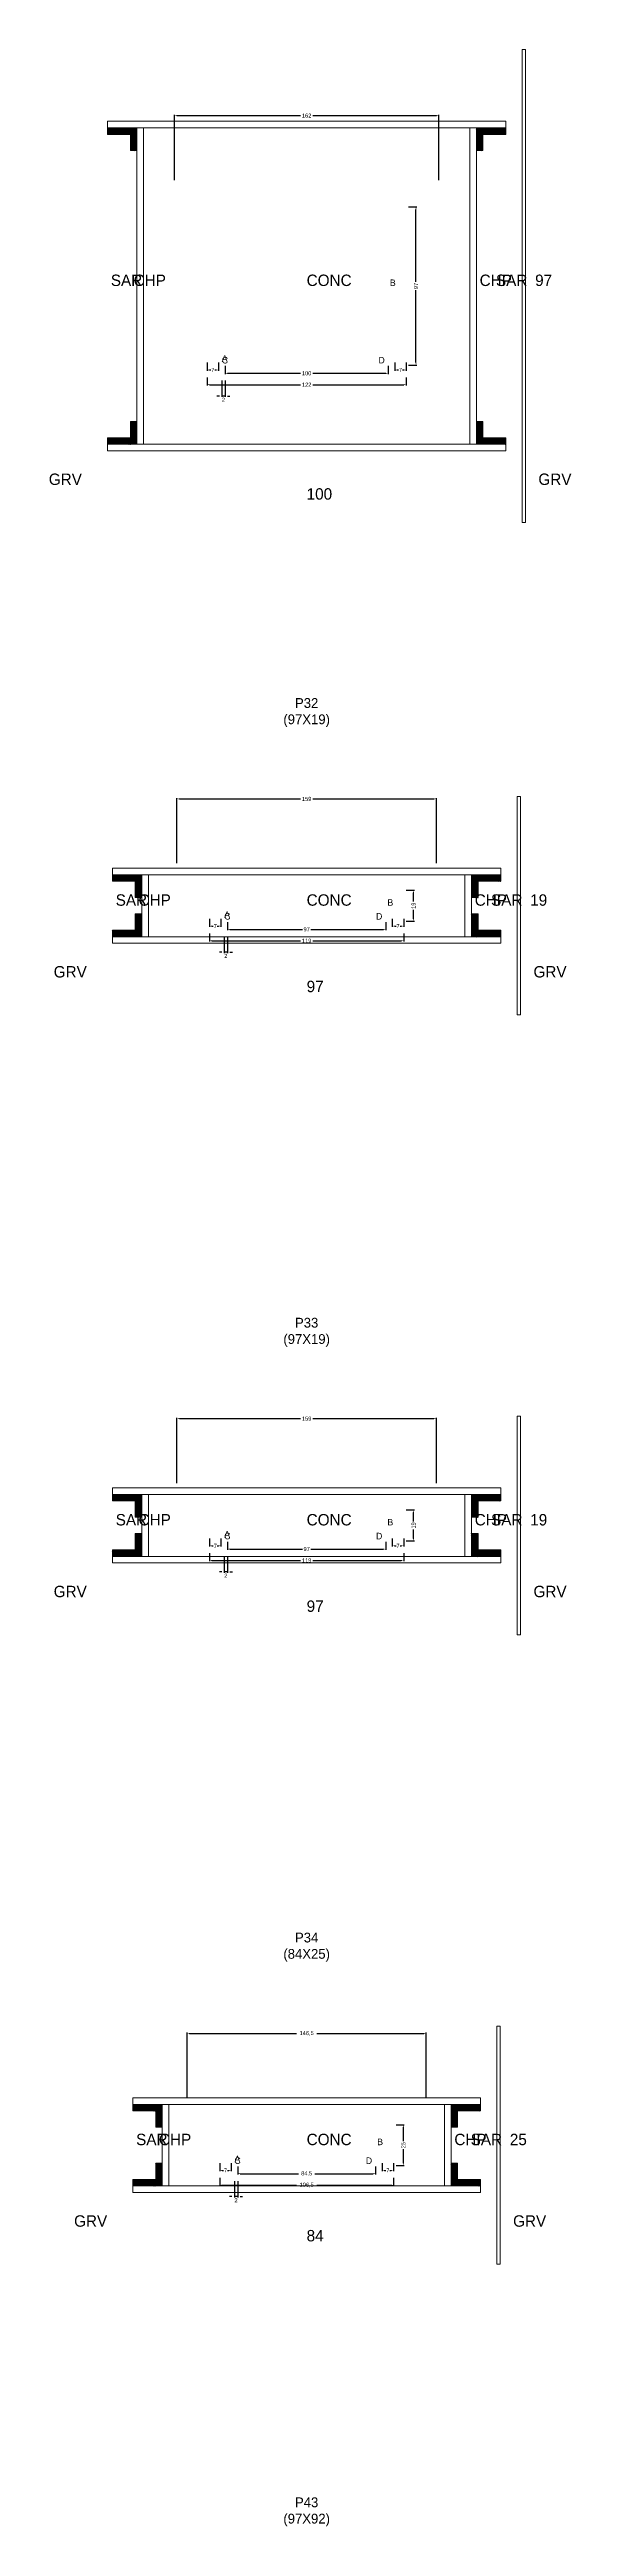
# Model space of a CAD drawing. Header units: centimetres. Extents: x -10500 to 4150, y -6466 to 304.
# Drawn here: x -158 to 162, y -4274 to -2755 of the extents above; entities that cross this region are included whole.
import ezdxf

# ---------------------------------------------------------------- set-up
doc = ezdxf.new("R2010")
doc.units = ezdxf.units.CM
for name, color, linetype in [('COTA', 241, 'Continuous'), ('Hachura', 251, 'Continuous'), ('NOMENCLATURA', 7, 'Continuous'), ('SARRAFO', 251, 'Continuous'), ('Texto Seção', 7, 'Continuous')]:
    doc.layers.add(name, color=color, linetype=linetype)
doc.dimstyles.new('cotax2', dxfattribs={"dimtxt": 2.5, "dimasz": 1.5, "dimexe": 0.5, "dimexo": 0.5, "dimgap": 0.5, "dimtad": 1, "dimcen": 2.5, "dimazin": 3, "dimtfac": 1, "dimtmove": 0, "dimatfit": 3})

# ---------------------------------------------------------------- blocks, each defined once
blk = doc.blocks.new('_CLOSEDFILLED')
at = {"color": 0, "linetype": 'BYBLOCK'}
blk.add_solid([(-1, 0.2), (0, 0), (-1, -0.2)], dxfattribs=at)
blk = doc.blocks.new('*D222')
for p, q in [((-61, -2956), (-61, -2961)), ((-59.5, -2960.5), (-3.75, -2960.5)), ((3.75, -2960.5), (59.5, -2960.5)), ((61, -2956), (61, -2961))]:
    blk.add_line(p, q)
at = {"layer": 'Defpoints'}
for p in [(-61, -2955.5), (-61, -2960.5), (61, -2955.5)]:
    blk.add_point(p, dxfattribs=at)
at = {"layer": 'COTA', "xscale": 1.5, "yscale": 1.5, "rotation": 180}
blk.add_blockref('_CLOSEDFILLED', (-61, -2960.5), dxfattribs=at)
at = {"layer": 'COTA', "xscale": 1.5, "yscale": 1.5}
blk.add_blockref('_CLOSEDFILLED', (61, -2960.5), dxfattribs=at)
at = {"layer": 'COTA', "insert": (0, -2960.5), "char_height": 2.5, "attachment_point": 5}
blk.add_mtext('122', dxfattribs=at)
blk = doc.blocks.new('*D223')
for p, q in [((-50, -2949), (-50, -2954)), ((-48.5, -2953.5), (-3.75, -2953.5)), ((3.75, -2953.5), (48.5, -2953.5)), ((50, -2949), (50, -2954))]:
    blk.add_line(p, q)
at = {"layer": 'Defpoints'}
for p in [(-50, -2948.5), (-50, -2953.5), (50, -2948.5)]:
    blk.add_point(p, dxfattribs=at)
at = {"layer": 'COTA', "xscale": 1.5, "yscale": 1.5, "rotation": 180}
blk.add_blockref('_CLOSEDFILLED', (-50, -2953.5), dxfattribs=at)
at = {"layer": 'COTA', "xscale": 1.5, "yscale": 1.5}
blk.add_blockref('_CLOSEDFILLED', (50, -2953.5), dxfattribs=at)
at = {"layer": 'COTA', "insert": (0, -2953.5), "char_height": 2.5, "attachment_point": 5}
blk.add_mtext('100', dxfattribs=at)
blk = doc.blocks.new('*D224')
for p, q in [((62.5, -2851.5), (67.5, -2851.5)), ((67, -2897.5), (67, -2853)), ((67, -2947), (67, -2902.5)), ((62.5, -2948.5), (67.5, -2948.5))]:
    blk.add_line(p, q)
at = {"layer": 'Defpoints'}
for p in [(62, -2851.5), (62, -2948.5), (67, -2948.5)]:
    blk.add_point(p, dxfattribs=at)
at = {"layer": 'COTA', "xscale": 1.5, "yscale": 1.5}
for p, rotation in [((67, -2851.5), 90), ((67, -2948.5), 270)]:
    blk.add_blockref('_CLOSEDFILLED', p, dxfattribs=dict(at, rotation=rotation))
at = {"layer": 'COTA', "insert": (67, -2900), "char_height": 2.5, "attachment_point": 5, "rotation": 90}
blk.add_mtext('97', dxfattribs=at)
blk = doc.blocks.new('*D225')
for p, q in [((-61, -2947), (-61, -2952)), ((-59.5, -2951.5), (-58.75, -2951.5)), ((-56.25, -2951.5), (-55.5, -2951.5)), ((-54, -2947), (-54, -2952))]:
    blk.add_line(p, q)
at = {"layer": 'Defpoints'}
for p in [(-61, -2946.5), (-61, -2951.5), (-54, -2946.5)]:
    blk.add_point(p, dxfattribs=at)
at = {"layer": 'COTA', "xscale": 1.5, "yscale": 1.5, "rotation": 180}
blk.add_blockref('_CLOSEDFILLED', (-61, -2951.5), dxfattribs=at)
at = {"layer": 'COTA', "xscale": 1.5, "yscale": 1.5}
blk.add_blockref('_CLOSEDFILLED', (-54, -2951.5), dxfattribs=at)
at = {"layer": 'COTA', "insert": (-57.5, -2951.5), "char_height": 2.5, "attachment_point": 5}
blk.add_mtext('7', dxfattribs=at)
blk = doc.blocks.new('*D226')
for p, q in [((54, -2947), (54, -2952)), ((55.5, -2951.5), (56.25, -2951.5)), ((58.75, -2951.5), (59.5, -2951.5)), ((61, -2947), (61, -2952))]:
    blk.add_line(p, q)
at = {"layer": 'Defpoints'}
for p in [(54, -2946.5), (54, -2951.5), (61, -2946.5)]:
    blk.add_point(p, dxfattribs=at)
at = {"layer": 'COTA', "xscale": 1.5, "yscale": 1.5, "rotation": 180}
blk.add_blockref('_CLOSEDFILLED', (54, -2951.5), dxfattribs=at)
at = {"layer": 'COTA', "xscale": 1.5, "yscale": 1.5}
blk.add_blockref('_CLOSEDFILLED', (61, -2951.5), dxfattribs=at)
at = {"layer": 'COTA', "insert": (57.5, -2951.5), "char_height": 2.5, "attachment_point": 5}
blk.add_mtext('7', dxfattribs=at)
blk = doc.blocks.new('*D227')
for p, q in [((-81, -2835), (-81, -2795)), ((-79.5, -2795.5), (-3.75, -2795.5)), ((3.75, -2795.5), (79.5, -2795.5)), ((81, -2835), (81, -2795))]:
    blk.add_line(p, q)
at = {"layer": 'Defpoints'}
for p in [(-81, -2795.5), (-81, -2835.5), (81, -2835.5)]:
    blk.add_point(p, dxfattribs=at)
at = {"layer": 'COTA', "xscale": 1.5, "yscale": 1.5, "rotation": 180}
blk.add_blockref('_CLOSEDFILLED', (-81, -2795.5), dxfattribs=at)
at = {"layer": 'COTA', "xscale": 1.5, "yscale": 1.5}
blk.add_blockref('_CLOSEDFILLED', (81, -2795.5), dxfattribs=at)
at = {"layer": 'COTA', "insert": (0, -2795.5), "char_height": 2.5, "attachment_point": 5}
blk.add_mtext('162', dxfattribs=at)
blk = doc.blocks.new('*D248')
for p, q in [((-59.5, -3297), (-59.5, -3302)), ((-58, -3301.5), (-3.75, -3301.5)), ((3.75, -3301.5), (58, -3301.5)), ((59.5, -3297), (59.5, -3302))]:
    blk.add_line(p, q)
at = {"layer": 'Defpoints'}
for p in [(-59.5, -3296.5), (-59.5, -3301.5), (59.5, -3296.5)]:
    blk.add_point(p, dxfattribs=at)
at = {"layer": 'COTA', "xscale": 1.5, "yscale": 1.5, "rotation": 180}
blk.add_blockref('_CLOSEDFILLED', (-59.5, -3301.5), dxfattribs=at)
at = {"layer": 'COTA', "xscale": 1.5, "yscale": 1.5}
blk.add_blockref('_CLOSEDFILLED', (59.5, -3301.5), dxfattribs=at)
at = {"layer": 'COTA', "insert": (0, -3301.5), "char_height": 2.5, "attachment_point": 5}
blk.add_mtext('119', dxfattribs=at)
blk = doc.blocks.new('*D249')
for p, q in [((-48.5, -3290), (-48.5, -3295)), ((-47, -3294.5), (-2.5, -3294.5)), ((2.5, -3294.5), (47, -3294.5)), ((48.5, -3290), (48.5, -3295))]:
    blk.add_line(p, q)
at = {"layer": 'Defpoints'}
for p in [(-48.5, -3289.5), (-48.5, -3294.5), (48.5, -3289.5)]:
    blk.add_point(p, dxfattribs=at)
at = {"layer": 'COTA', "xscale": 1.5, "yscale": 1.5, "rotation": 180}
blk.add_blockref('_CLOSEDFILLED', (-48.5, -3294.5), dxfattribs=at)
at = {"layer": 'COTA', "xscale": 1.5, "yscale": 1.5}
blk.add_blockref('_CLOSEDFILLED', (48.5, -3294.5), dxfattribs=at)
at = {"layer": 'COTA', "insert": (0, -3294.5), "char_height": 2.5, "attachment_point": 5}
blk.add_mtext('97', dxfattribs=at)
blk = doc.blocks.new('*D250')
for p, q in [((61, -3270.5), (66, -3270.5)), ((65.5, -3277.5), (65.5, -3272)), ((61, -3289.5), (66, -3289.5)), ((65.5, -3288), (65.5, -3282.5))]:
    blk.add_line(p, q)
at = {"layer": 'Defpoints'}
for p in [(60.5, -3270.5), (60.5, -3289.5), (65.5, -3289.5)]:
    blk.add_point(p, dxfattribs=at)
at = {"layer": 'COTA', "xscale": 1.5, "yscale": 1.5}
for p, rotation in [((65.5, -3270.5), 90), ((65.5, -3289.5), 270)]:
    blk.add_blockref('_CLOSEDFILLED', p, dxfattribs=dict(at, rotation=rotation))
at = {"layer": 'COTA', "insert": (65.5, -3280), "char_height": 2.5, "attachment_point": 5, "rotation": 90}
blk.add_mtext('19', dxfattribs=at)
blk = doc.blocks.new('*D251')
for p, q in [((-59.5, -3288), (-59.5, -3293)), ((-58, -3292.5), (-57.25, -3292.5)), ((-54.75, -3292.5), (-54, -3292.5)), ((-52.5, -3288), (-52.5, -3293))]:
    blk.add_line(p, q)
at = {"layer": 'Defpoints'}
for p in [(-59.5, -3287.5), (-59.5, -3292.5), (-52.5, -3287.5)]:
    blk.add_point(p, dxfattribs=at)
at = {"layer": 'COTA', "xscale": 1.5, "yscale": 1.5, "rotation": 180}
blk.add_blockref('_CLOSEDFILLED', (-59.5, -3292.5), dxfattribs=at)
at = {"layer": 'COTA', "xscale": 1.5, "yscale": 1.5}
blk.add_blockref('_CLOSEDFILLED', (-52.5, -3292.5), dxfattribs=at)
at = {"layer": 'COTA', "insert": (-56, -3292.5), "char_height": 2.5, "attachment_point": 5}
blk.add_mtext('7', dxfattribs=at)
blk = doc.blocks.new('*D252')
for p, q in [((52.5, -3288), (52.5, -3293)), ((54, -3292.5), (54.75, -3292.5)), ((57.25, -3292.5), (58, -3292.5)), ((59.5, -3288), (59.5, -3293))]:
    blk.add_line(p, q)
at = {"layer": 'Defpoints'}
for p in [(52.5, -3287.5), (52.5, -3292.5), (59.5, -3287.5)]:
    blk.add_point(p, dxfattribs=at)
at = {"layer": 'COTA', "xscale": 1.5, "yscale": 1.5, "rotation": 180}
blk.add_blockref('_CLOSEDFILLED', (52.5, -3292.5), dxfattribs=at)
at = {"layer": 'COTA', "xscale": 1.5, "yscale": 1.5}
blk.add_blockref('_CLOSEDFILLED', (59.5, -3292.5), dxfattribs=at)
at = {"layer": 'COTA', "insert": (56, -3292.5), "char_height": 2.5, "attachment_point": 5}
blk.add_mtext('7', dxfattribs=at)
blk = doc.blocks.new('*D253')
for p, q in [((-79.5, -3254), (-79.5, -3214)), ((-78, -3214.5), (-3.75, -3214.5)), ((3.75, -3214.5), (78, -3214.5)), ((79.5, -3254), (79.5, -3214))]:
    blk.add_line(p, q)
at = {"layer": 'Defpoints'}
for p in [(-79.5, -3214.5), (-79.5, -3254.5), (79.5, -3254.5)]:
    blk.add_point(p, dxfattribs=at)
at = {"layer": 'COTA', "xscale": 1.5, "yscale": 1.5, "rotation": 180}
blk.add_blockref('_CLOSEDFILLED', (-79.5, -3214.5), dxfattribs=at)
at = {"layer": 'COTA', "xscale": 1.5, "yscale": 1.5}
blk.add_blockref('_CLOSEDFILLED', (79.5, -3214.5), dxfattribs=at)
at = {"layer": 'COTA', "insert": (0, -3214.5), "char_height": 2.5, "attachment_point": 5}
blk.add_mtext('159', dxfattribs=at)
blk = doc.blocks.new('*D274')
for p, q in [((-59.5, -3677), (-59.5, -3682)), ((-58, -3681.5), (-3.75, -3681.5)), ((3.75, -3681.5), (58, -3681.5)), ((59.5, -3677), (59.5, -3682))]:
    blk.add_line(p, q)
at = {"layer": 'Defpoints'}
for p in [(-59.5, -3676.5), (-59.5, -3681.5), (59.5, -3676.5)]:
    blk.add_point(p, dxfattribs=at)
at = {"layer": 'COTA', "xscale": 1.5, "yscale": 1.5, "rotation": 180}
blk.add_blockref('_CLOSEDFILLED', (-59.5, -3681.5), dxfattribs=at)
at = {"layer": 'COTA', "xscale": 1.5, "yscale": 1.5}
blk.add_blockref('_CLOSEDFILLED', (59.5, -3681.5), dxfattribs=at)
at = {"layer": 'COTA', "insert": (0, -3681.5), "char_height": 2.5, "attachment_point": 5}
blk.add_mtext('119', dxfattribs=at)
blk = doc.blocks.new('*D275')
for p, q in [((-48.5, -3670), (-48.5, -3675)), ((-47, -3674.5), (-2.5, -3674.5)), ((2.5, -3674.5), (47, -3674.5)), ((48.5, -3670), (48.5, -3675))]:
    blk.add_line(p, q)
at = {"layer": 'Defpoints'}
for p in [(-48.5, -3669.5), (-48.5, -3674.5), (48.5, -3669.5)]:
    blk.add_point(p, dxfattribs=at)
at = {"layer": 'COTA', "xscale": 1.5, "yscale": 1.5, "rotation": 180}
blk.add_blockref('_CLOSEDFILLED', (-48.5, -3674.5), dxfattribs=at)
at = {"layer": 'COTA', "xscale": 1.5, "yscale": 1.5}
blk.add_blockref('_CLOSEDFILLED', (48.5, -3674.5), dxfattribs=at)
at = {"layer": 'COTA', "insert": (0, -3674.5), "char_height": 2.5, "attachment_point": 5}
blk.add_mtext('97', dxfattribs=at)
blk = doc.blocks.new('*D276')
for p, q in [((61, -3650.5), (66, -3650.5)), ((65.5, -3657.5), (65.5, -3652)), ((61, -3669.5), (66, -3669.5)), ((65.5, -3668), (65.5, -3662.5))]:
    blk.add_line(p, q)
at = {"layer": 'Defpoints'}
for p in [(60.5, -3650.5), (60.5, -3669.5), (65.5, -3669.5)]:
    blk.add_point(p, dxfattribs=at)
at = {"layer": 'COTA', "xscale": 1.5, "yscale": 1.5}
for p, rotation in [((65.5, -3650.5), 90), ((65.5, -3669.5), 270)]:
    blk.add_blockref('_CLOSEDFILLED', p, dxfattribs=dict(at, rotation=rotation))
at = {"layer": 'COTA', "insert": (65.5, -3660), "char_height": 2.5, "attachment_point": 5, "rotation": 90}
blk.add_mtext('19', dxfattribs=at)
blk = doc.blocks.new('*D277')
for p, q in [((-59.5, -3668), (-59.5, -3673)), ((-58, -3672.5), (-57.25, -3672.5)), ((-54.75, -3672.5), (-54, -3672.5)), ((-52.5, -3668), (-52.5, -3673))]:
    blk.add_line(p, q)
at = {"layer": 'Defpoints'}
for p in [(-59.5, -3667.5), (-59.5, -3672.5), (-52.5, -3667.5)]:
    blk.add_point(p, dxfattribs=at)
at = {"layer": 'COTA', "xscale": 1.5, "yscale": 1.5, "rotation": 180}
blk.add_blockref('_CLOSEDFILLED', (-59.5, -3672.5), dxfattribs=at)
at = {"layer": 'COTA', "xscale": 1.5, "yscale": 1.5}
blk.add_blockref('_CLOSEDFILLED', (-52.5, -3672.5), dxfattribs=at)
at = {"layer": 'COTA', "insert": (-56, -3672.5), "char_height": 2.5, "attachment_point": 5}
blk.add_mtext('7', dxfattribs=at)
blk = doc.blocks.new('*D278')
for p, q in [((52.5, -3668), (52.5, -3673)), ((54, -3672.5), (54.75, -3672.5)), ((57.25, -3672.5), (58, -3672.5)), ((59.5, -3668), (59.5, -3673))]:
    blk.add_line(p, q)
at = {"layer": 'Defpoints'}
for p in [(52.5, -3667.5), (52.5, -3672.5), (59.5, -3667.5)]:
    blk.add_point(p, dxfattribs=at)
at = {"layer": 'COTA', "xscale": 1.5, "yscale": 1.5, "rotation": 180}
blk.add_blockref('_CLOSEDFILLED', (52.5, -3672.5), dxfattribs=at)
at = {"layer": 'COTA', "xscale": 1.5, "yscale": 1.5}
blk.add_blockref('_CLOSEDFILLED', (59.5, -3672.5), dxfattribs=at)
at = {"layer": 'COTA', "insert": (56, -3672.5), "char_height": 2.5, "attachment_point": 5}
blk.add_mtext('7', dxfattribs=at)
blk = doc.blocks.new('*D279')
for p, q in [((-79.5, -3634), (-79.5, -3594)), ((-78, -3594.5), (-3.75, -3594.5)), ((3.75, -3594.5), (78, -3594.5)), ((79.5, -3634), (79.5, -3594))]:
    blk.add_line(p, q)
at = {"layer": 'Defpoints'}
for p in [(-79.5, -3594.5), (-79.5, -3634.5), (79.5, -3634.5)]:
    blk.add_point(p, dxfattribs=at)
at = {"layer": 'COTA', "xscale": 1.5, "yscale": 1.5, "rotation": 180}
blk.add_blockref('_CLOSEDFILLED', (-79.5, -3594.5), dxfattribs=at)
at = {"layer": 'COTA', "xscale": 1.5, "yscale": 1.5}
blk.add_blockref('_CLOSEDFILLED', (79.5, -3594.5), dxfattribs=at)
at = {"layer": 'COTA', "insert": (0, -3594.5), "char_height": 2.5, "attachment_point": 5}
blk.add_mtext('159', dxfattribs=at)
blk = doc.blocks.new('*D300')
for p, q in [((-53.25, -4060), (-53.25, -4065)), ((-51.75, -4064.5), (-6.25, -4064.5)), ((6.25, -4064.5), (51.75, -4064.5)), ((53.25, -4060), (53.25, -4065))]:
    blk.add_line(p, q)
at = {"layer": 'Defpoints'}
for p in [(-53.25, -4059.5), (-53.25, -4064.5), (53.25, -4059.5)]:
    blk.add_point(p, dxfattribs=at)
at = {"layer": 'COTA', "xscale": 1.5, "yscale": 1.5, "rotation": 180}
blk.add_blockref('_CLOSEDFILLED', (-53.25, -4064.5), dxfattribs=at)
at = {"layer": 'COTA', "xscale": 1.5, "yscale": 1.5}
blk.add_blockref('_CLOSEDFILLED', (53.25, -4064.5), dxfattribs=at)
at = {"layer": 'COTA', "insert": (0, -4064.5), "char_height": 2.5, "attachment_point": 5}
blk.add_mtext('106,5', dxfattribs=at)
blk = doc.blocks.new('*D301')
for p, q in [((-42.25, -4053), (-42.25, -4058)), ((42.25, -4053), (42.25, -4058)), ((-40.75, -4057.5), (-5, -4057.5)), ((5, -4057.5), (40.75, -4057.5))]:
    blk.add_line(p, q)
at = {"layer": 'Defpoints'}
for p in [(-42.25, -4052.5), (42.25, -4052.5), (-42.25, -4057.5)]:
    blk.add_point(p, dxfattribs=at)
at = {"layer": 'COTA', "xscale": 1.5, "yscale": 1.5, "rotation": 180}
blk.add_blockref('_CLOSEDFILLED', (-42.25, -4057.5), dxfattribs=at)
at = {"layer": 'COTA', "xscale": 1.5, "yscale": 1.5}
blk.add_blockref('_CLOSEDFILLED', (42.25, -4057.5), dxfattribs=at)
at = {"layer": 'COTA', "insert": (0, -4057.5), "char_height": 2.5, "attachment_point": 5}
blk.add_mtext('84,5', dxfattribs=at)
blk = doc.blocks.new('*D302')
for p, q in [((54.75, -4027.5), (59.75, -4027.5)), ((59.25, -4037.5), (59.25, -4029)), ((54.75, -4052.5), (59.75, -4052.5)), ((59.25, -4051), (59.25, -4042.5))]:
    blk.add_line(p, q)
at = {"layer": 'Defpoints'}
for p in [(54.25, -4027.5), (54.25, -4052.5), (59.25, -4052.5)]:
    blk.add_point(p, dxfattribs=at)
at = {"layer": 'COTA', "xscale": 1.5, "yscale": 1.5}
for p, rotation in [((59.25, -4027.5), 90), ((59.25, -4052.5), 270)]:
    blk.add_blockref('_CLOSEDFILLED', p, dxfattribs=dict(at, rotation=rotation))
at = {"layer": 'COTA', "insert": (59.25, -4040), "char_height": 2.5, "attachment_point": 5, "rotation": 90}
blk.add_mtext('25', dxfattribs=at)
blk = doc.blocks.new('*D303')
for p, q in [((-53.25, -4051), (-53.25, -4056)), ((-46.25, -4051), (-46.25, -4056)), ((-51.75, -4055.5), (-51, -4055.5)), ((-48.5, -4055.5), (-47.75, -4055.5))]:
    blk.add_line(p, q)
at = {"layer": 'Defpoints'}
for p in [(-53.25, -4050.5), (-46.25, -4050.5), (-53.25, -4055.5)]:
    blk.add_point(p, dxfattribs=at)
at = {"layer": 'COTA', "xscale": 1.5, "yscale": 1.5, "rotation": 180}
blk.add_blockref('_CLOSEDFILLED', (-53.25, -4055.5), dxfattribs=at)
at = {"layer": 'COTA', "xscale": 1.5, "yscale": 1.5}
blk.add_blockref('_CLOSEDFILLED', (-46.25, -4055.5), dxfattribs=at)
at = {"layer": 'COTA', "insert": (-49.75, -4055.5), "char_height": 2.5, "attachment_point": 5}
blk.add_mtext('7', dxfattribs=at)
blk = doc.blocks.new('*D304')
for p, q in [((46.25, -4051), (46.25, -4056)), ((53.25, -4051), (53.25, -4056)), ((47.75, -4055.5), (48.5, -4055.5)), ((51, -4055.5), (51.75, -4055.5))]:
    blk.add_line(p, q)
at = {"layer": 'Defpoints'}
for p in [(46.25, -4050.5), (53.25, -4050.5), (46.25, -4055.5)]:
    blk.add_point(p, dxfattribs=at)
at = {"layer": 'COTA', "xscale": 1.5, "yscale": 1.5, "rotation": 180}
blk.add_blockref('_CLOSEDFILLED', (46.25, -4055.5), dxfattribs=at)
at = {"layer": 'COTA', "xscale": 1.5, "yscale": 1.5}
blk.add_blockref('_CLOSEDFILLED', (53.25, -4055.5), dxfattribs=at)
at = {"layer": 'COTA', "insert": (49.75, -4055.5), "char_height": 2.5, "attachment_point": 5}
blk.add_mtext('7', dxfattribs=at)
blk = doc.blocks.new('*D305')
for p, q in [((-73.25, -4011), (-73.25, -3971)), ((-71.75, -3971.5), (-6.25, -3971.5)), ((6.25, -3971.5), (71.75, -3971.5)), ((73.25, -4011), (73.25, -3971))]:
    blk.add_line(p, q)
at = {"layer": 'Defpoints'}
for p in [(-73.25, -3971.5), (-73.25, -4011.5), (73.25, -4011.5)]:
    blk.add_point(p, dxfattribs=at)
at = {"layer": 'COTA', "xscale": 1.5, "yscale": 1.5, "rotation": 180}
blk.add_blockref('_CLOSEDFILLED', (-73.25, -3971.5), dxfattribs=at)
at = {"layer": 'COTA', "xscale": 1.5, "yscale": 1.5}
blk.add_blockref('_CLOSEDFILLED', (73.25, -3971.5), dxfattribs=at)
at = {"layer": 'COTA', "insert": (0, -3971.5), "char_height": 2.5, "attachment_point": 5}
blk.add_mtext('146,5', dxfattribs=at)

msp = doc.modelspace()

# ---------------------------------------------------------------- hatches: boundary and pattern name
at = {"layer": 'SARRAFO'}
h = msp.add_hatch(dxfattribs=at)
h.set_pattern_fill('SOLID', scale=2)
h.paths.add_polyline_path([(-122, -2807), (-108, -2807), (-108, -2803), (-122, -2803)])
h = msp.add_hatch(dxfattribs=at)
h.set_pattern_fill('SOLID', scale=2)
h.paths.add_polyline_path([(-108, -2817), (-104, -2817), (-104, -2803), (-108, -2803)])
h = msp.add_hatch(dxfattribs=at)
h.set_pattern_fill('SOLID', scale=2)
h.paths.add_polyline_path([(104, -2817), (108, -2817), (108, -2803), (104, -2803)])
h = msp.add_hatch(dxfattribs=at)
h.set_pattern_fill('SOLID', scale=2)
h.paths.add_polyline_path([(108, -2807), (122, -2807), (122, -2803), (108, -2803)])
h = msp.add_hatch(dxfattribs=at)
h.set_pattern_fill('SOLID', scale=2)
h.paths.add_polyline_path([(-108, -2997), (-104, -2997), (-104, -2983), (-108, -2983)])
h = msp.add_hatch(dxfattribs=at)
h.set_pattern_fill('SOLID', scale=2)
h.paths.add_polyline_path([(104, -2997), (108, -2997), (108, -2983), (104, -2983)])
h = msp.add_hatch(dxfattribs=at)
h.set_pattern_fill('SOLID', scale=2)
h.paths.add_polyline_path([(-122, -2997), (-108, -2997), (-108, -2993), (-122, -2993)])
h = msp.add_hatch(dxfattribs=at)
h.set_pattern_fill('SOLID', scale=2)
h.paths.add_polyline_path([(108, -2997), (122, -2997), (122, -2993), (108, -2993)])
h = msp.add_hatch(dxfattribs=at)
h.set_pattern_fill('SOLID', scale=2)
h.paths.add_polyline_path([(-119, -3265), (-105, -3265), (-105, -3261), (-119, -3261)])
h = msp.add_hatch(dxfattribs=at)
h.set_pattern_fill('SOLID', scale=2)
h.paths.add_polyline_path([(-105, -3275), (-101, -3275), (-101, -3261), (-105, -3261)])
h = msp.add_hatch(dxfattribs=at)
h.set_pattern_fill('SOLID', scale=2)
h.paths.add_polyline_path([(101, -3275), (105, -3275), (105, -3261), (101, -3261)])
h = msp.add_hatch(dxfattribs=at)
h.set_pattern_fill('SOLID', scale=2)
h.paths.add_polyline_path([(105, -3265), (119, -3265), (119, -3261), (105, -3261)])
h = msp.add_hatch(dxfattribs=at)
h.set_pattern_fill('SOLID', scale=2)
h.paths.add_polyline_path([(-119, -3299), (-105, -3299), (-105, -3295), (-119, -3295)])
h = msp.add_hatch(dxfattribs=at)
h.set_pattern_fill('SOLID', scale=2)
h.paths.add_polyline_path([(-105, -3299), (-101, -3299), (-101, -3285), (-105, -3285)])
h = msp.add_hatch(dxfattribs=at)
h.set_pattern_fill('SOLID', scale=2)
h.paths.add_polyline_path([(101, -3299), (105, -3299), (105, -3285), (101, -3285)])
h = msp.add_hatch(dxfattribs=at)
h.set_pattern_fill('SOLID', scale=2)
h.paths.add_polyline_path([(105, -3299), (119, -3299), (119, -3295), (105, -3295)])
h = msp.add_hatch(dxfattribs=at)
h.set_pattern_fill('SOLID', scale=2)
h.paths.add_polyline_path([(-119, -3645), (-105, -3645), (-105, -3641), (-119, -3641)])
h = msp.add_hatch(dxfattribs=at)
h.set_pattern_fill('SOLID', scale=2)
h.paths.add_polyline_path([(-105, -3655), (-101, -3655), (-101, -3641), (-105, -3641)])
h = msp.add_hatch(dxfattribs=at)
h.set_pattern_fill('SOLID', scale=2)
h.paths.add_polyline_path([(101, -3655), (105, -3655), (105, -3641), (101, -3641)])
h = msp.add_hatch(dxfattribs=at)
h.set_pattern_fill('SOLID', scale=2)
h.paths.add_polyline_path([(105, -3645), (119, -3645), (119, -3641), (105, -3641)])
h = msp.add_hatch(dxfattribs=at)
h.set_pattern_fill('SOLID', scale=2)
h.paths.add_polyline_path([(-119, -3679), (-105, -3679), (-105, -3675), (-119, -3675)])
h = msp.add_hatch(dxfattribs=at)
h.set_pattern_fill('SOLID', scale=2)
h.paths.add_polyline_path([(-105, -3679), (-101, -3679), (-101, -3665), (-105, -3665)])
h = msp.add_hatch(dxfattribs=at)
h.set_pattern_fill('SOLID', scale=2)
h.paths.add_polyline_path([(101, -3679), (105, -3679), (105, -3665), (101, -3665)])
h = msp.add_hatch(dxfattribs=at)
h.set_pattern_fill('SOLID', scale=2)
h.paths.add_polyline_path([(105, -3679), (119, -3679), (119, -3675), (105, -3675)])
h = msp.add_hatch(dxfattribs=at)
h.set_pattern_fill('SOLID', scale=2)
h.paths.add_polyline_path([(-106.5, -4019), (-92.5, -4019), (-92.5, -4015), (-106.5, -4015)])
h = msp.add_hatch(dxfattribs=at)
h.set_pattern_fill('SOLID', scale=2)
h.paths.add_polyline_path([(-92.5, -4029), (-88.5, -4029), (-88.5, -4015), (-92.5, -4015)])
h = msp.add_hatch(dxfattribs=at)
h.set_pattern_fill('SOLID', scale=2)
h.paths.add_polyline_path([(88.5, -4029), (92.5, -4029), (92.5, -4015), (88.5, -4015)])
h = msp.add_hatch(dxfattribs=at)
h.set_pattern_fill('SOLID', scale=2)
h.paths.add_polyline_path([(92.5, -4019), (106.5, -4019), (106.5, -4015), (92.5, -4015)])
h = msp.add_hatch(dxfattribs=at)
h.set_pattern_fill('SOLID', scale=2)
h.paths.add_polyline_path([(-92.5, -4065), (-88.5, -4065), (-88.5, -4051), (-92.5, -4051)])
h = msp.add_hatch(dxfattribs=at)
h.set_pattern_fill('SOLID', scale=2)
h.paths.add_polyline_path([(88.5, -4065), (92.5, -4065), (92.5, -4051), (88.5, -4051)])
h = msp.add_hatch(dxfattribs=at)
h.set_pattern_fill('SOLID', scale=2)
h.paths.add_polyline_path([(-106.5, -4065), (-92.5, -4065), (-92.5, -4061), (-106.5, -4061)])
h = msp.add_hatch(dxfattribs=at)
h.set_pattern_fill('SOLID', scale=2)
h.paths.add_polyline_path([(92.5, -4065), (106.5, -4065), (106.5, -4061), (92.5, -4061)])

# ---------------------------------------------------------------- linework, layer by layer
at = {"layer": 'Hachura', "lineweight": 13}
for points in [[(132, -3045), (134, -3045), (134, -2755), (132, -2755)], [(129, -3347), (131, -3347), (131, -3213), (129, -3213)], [(129, -3727), (131, -3727), (131, -3593), (129, -3593)], [(116.5, -4113), (118.5, -4113), (118.5, -3967), (116.5, -3967)]]:
    msp.add_lwpolyline(points, close=True, dxfattribs=at)
at = {"layer": 'Hachura', "lineweight": 18}
for points in [[(-122, -2803), (122, -2803), (122, -2799), (-122, -2799)], [(-104, -2997), (-100, -2997), (-100, -2803), (-104, -2803)], [(100, -2997), (104, -2997), (104, -2803), (100, -2803)], [(-122, -3001), (122, -3001), (122, -2997), (-122, -2997)], [(-119, -3261), (119, -3261), (119, -3257), (-119, -3257)], [(-101, -3299), (-97, -3299), (-97, -3261), (-101, -3261)], [(97, -3299), (101, -3299), (101, -3261), (97, -3261)], [(-119, -3303), (119, -3303), (119, -3299), (-119, -3299)], [(-119, -3641), (119, -3641), (119, -3637), (-119, -3637)], [(-101, -3679), (-97, -3679), (-97, -3641), (-101, -3641)], [(97, -3679), (101, -3679), (101, -3641), (97, -3641)], [(-119, -3683), (119, -3683), (119, -3679), (-119, -3679)], [(-106.5, -4015), (106.5, -4015), (106.5, -4011), (-106.5, -4011)], [(-88.5, -4065), (-84.5, -4065), (-84.5, -4015), (-88.5, -4015)], [(84.5, -4065), (88.5, -4065), (88.5, -4015), (84.5, -4015)], [(-106.5, -4069), (106.5, -4069), (106.5, -4065), (-106.5, -4065)]]:
    msp.add_lwpolyline(points, close=True, dxfattribs=at)
at = {"layer": 'SARRAFO', "lineweight": 13}
for points in [[(-122, -2807), (-108, -2807), (-108, -2803), (-122, -2803)], [(-108, -2817), (-104, -2817), (-104, -2803), (-108, -2803)], [(104, -2817), (108, -2817), (108, -2803), (104, -2803)], [(108, -2807), (122, -2807), (122, -2803), (108, -2803)], [(-108, -2997), (-104, -2997), (-104, -2983), (-108, -2983)], [(104, -2997), (108, -2997), (108, -2983), (104, -2983)], [(-122, -2997), (-108, -2997), (-108, -2993), (-122, -2993)], [(108, -2997), (122, -2997), (122, -2993), (108, -2993)], [(-119, -3265), (-105, -3265), (-105, -3261), (-119, -3261)], [(-105, -3275), (-101, -3275), (-101, -3261), (-105, -3261)], [(101, -3275), (105, -3275), (105, -3261), (101, -3261)], [(105, -3265), (119, -3265), (119, -3261), (105, -3261)], [(-119, -3299), (-105, -3299), (-105, -3295), (-119, -3295)], [(-105, -3299), (-101, -3299), (-101, -3285), (-105, -3285)], [(101, -3299), (105, -3299), (105, -3285), (101, -3285)], [(105, -3299), (119, -3299), (119, -3295), (105, -3295)], [(-119, -3645), (-105, -3645), (-105, -3641), (-119, -3641)], [(-105, -3655), (-101, -3655), (-101, -3641), (-105, -3641)], [(101, -3655), (105, -3655), (105, -3641), (101, -3641)], [(105, -3645), (119, -3645), (119, -3641), (105, -3641)], [(-119, -3679), (-105, -3679), (-105, -3675), (-119, -3675)], [(-105, -3679), (-101, -3679), (-101, -3665), (-105, -3665)], [(101, -3679), (105, -3679), (105, -3665), (101, -3665)], [(105, -3679), (119, -3679), (119, -3675), (105, -3675)], [(-106.5, -4019), (-92.5, -4019), (-92.5, -4015), (-106.5, -4015)], [(-92.5, -4029), (-88.5, -4029), (-88.5, -4015), (-92.5, -4015)], [(88.5, -4029), (92.5, -4029), (92.5, -4015), (88.5, -4015)], [(92.5, -4019), (106.5, -4019), (106.5, -4015), (92.5, -4015)], [(-92.5, -4065), (-88.5, -4065), (-88.5, -4051), (-92.5, -4051)], [(88.5, -4065), (92.5, -4065), (92.5, -4051), (88.5, -4051)], [(-106.5, -4065), (-92.5, -4065), (-92.5, -4061), (-106.5, -4061)], [(92.5, -4065), (106.5, -4065), (106.5, -4061), (92.5, -4061)]]:
    msp.add_lwpolyline(points, close=True, dxfattribs=at)

# ---------------------------------------------------------------- texts
at = {"layer": 'NOMENCLATURA'}
for s, p in [('B', (51, -2900)), ('A', (-52, -2946.5)), ('C', (-52, -2947.5)), ('D', (44, -2947.5)), ('B', (49.5, -3280)), ('A', (-50.5, -3287.5)), ('C', (-50.5, -3288.5)), ('D', (42.5, -3288.5)), ('B', (49.5, -3660)), ('A', (-50.5, -3667.5)), ('C', (-50.5, -3668.5)), ('D', (42.5, -3668.5)), ('B', (43.25, -4040)), ('A', (-44.25, -4050.5)), ('C', (-44.25, -4051.5)), ('D', (36.25, -4051.5))]:
    msp.add_text(s, height=4, dxfattribs=at).set_placement(p)
at = {"layer": 'NOMENCLATURA', "char_height": 6, "attachment_point": 8}
for s, insert in [('P32\\P(97X19)', (0, -3170.5)), ('P33\\P(97X19)', (0, -3550.5)), ('P34\\P(84X25)', (0, -3927.5)), ('P43\\P(97X92)', (0, -4273.8))]:
    msp.add_mtext(s, dxfattribs=dict(at, insert=insert))
at = {"layer": 'Texto Seção'}
for s, p in [('SAR', (-120, -2900)), ('CHP', (-106, -2900)), ('CONC', (0, -2900)), ('CHP', (106, -2900)), ('SAR', (116, -2900)), ('97', (140, -2900)), ('GRV', (-158, -3022)), ('GRV', (142, -3022)), ('100', (0, -3031)), ('SAR', (-117, -3280)), ('CHP', (-103, -3280)), ('CONC', (0, -3280)), ('CHP', (103, -3280)), ('SAR', (113, -3280)), ('19', (137, -3280)), ('GRV', (-155, -3324)), ('97', (0, -3333)), ('GRV', (139, -3324)), ('SAR', (-117, -3660)), ('CHP', (-103, -3660)), ('CONC', (0, -3660)), ('CHP', (103, -3660)), ('SAR', (113, -3660)), ('19', (137, -3660)), ('GRV', (-155, -3704)), ('GRV', (139, -3704)), ('97', (0, -3713)), ('SAR', (-104.5, -4040)), ('CHP', (-90.5, -4040)), ('CONC', (0, -4040)), ('CHP', (90.5, -4040)), ('SAR', (100.5, -4040)), ('25', (124.5, -4040)), ('GRV', (-142.5, -4090)), ('GRV', (126.5, -4090)), ('84', (0, -4099))]:
    msp.add_text(s, height=7, dxfattribs=at).set_placement(p)

# ---------------------------------------------------------------- dimensions: what is measured, and where the dimension line sits
at = {"layer": 'COTA'}
for base, p1, p2, picture, middle in [((-81, -2795.5), (-81, -2835.5), (81, -2835.5), '*D227', (0, -2795.5)), ((-61, -2951.5), (-61, -2946.5), (-54, -2946.5), '*D225', (-57.5, -2951.5)), ((-61, -2960.5), (-61, -2955.5), (61, -2955.5), '*D222', (0, -2960.5)), ((-50, -2953.5), (-50, -2948.5), (50, -2948.5), '*D223', (0, -2953.5)), ((54, -2951.5), (54, -2946.5), (61, -2946.5), '*D226', (57.5, -2951.5)), ((-79.5, -3214.5), (-79.5, -3254.5), (79.5, -3254.5), '*D253', (0, -3214.5)), ((-59.5, -3292.5), (-59.5, -3287.5), (-52.5, -3287.5), '*D251', (-56, -3292.5)), ((-48.5, -3294.5), (-48.5, -3289.5), (48.5, -3289.5), '*D249', (0, -3294.5)), ((52.5, -3292.5), (52.5, -3287.5), (59.5, -3287.5), '*D252', (56, -3292.5)), ((-59.5, -3301.5), (-59.5, -3296.5), (59.5, -3296.5), '*D248', (0, -3301.5)), ((-79.5, -3594.5), (-79.5, -3634.5), (79.5, -3634.5), '*D279', (0, -3594.5)), ((-59.5, -3672.5), (-59.5, -3667.5), (-52.5, -3667.5), '*D277', (-56, -3672.5)), ((-48.5, -3674.5), (-48.5, -3669.5), (48.5, -3669.5), '*D275', (0, -3674.5)), ((52.5, -3672.5), (52.5, -3667.5), (59.5, -3667.5), '*D278', (56, -3672.5)), ((-59.5, -3681.5), (-59.5, -3676.5), (59.5, -3676.5), '*D274', (0, -3681.5)), ((-73.25, -3971.5), (-73.25, -4011.5), (73.25, -4011.5), '*D305', (0, -3971.5)), ((-53.25, -4055.5), (-53.25, -4050.5), (-46.25, -4050.5), '*D303', (-49.75, -4055.5)), ((-42.25, -4057.5), (-42.25, -4052.5), (42.25, -4052.5), '*D301', (0, -4057.5)), ((46.25, -4055.5), (46.25, -4050.5), (53.25, -4050.5), '*D304', (49.75, -4055.5)), ((-53.25, -4064.5), (-53.25, -4059.5), (53.25, -4059.5), '*D300', (0, -4064.5))]:
    dim = msp.add_linear_dim(base=base, p1=p1, p2=p2, dimstyle='cotax2', dxfattribs=at)
    dim.commit()
    dim.dimension.update_dxf_attribs({"geometry": picture, "text_midpoint": middle})
for base, p1, p2, picture, middle in [((67, -2948.5), (62, -2948.5), (62, -2851.5), '*D224', (67, -2900)), ((65.5, -3289.5), (60.5, -3289.5), (60.5, -3270.5), '*D250', (65.5, -3280)), ((65.5, -3669.5), (60.5, -3669.5), (60.5, -3650.5), '*D276', (65.5, -3660)), ((59.25, -4052.5), (54.25, -4052.5), (54.25, -4027.5), '*D302', (59.25, -4040))]:
    dim = msp.add_linear_dim(base=base, p1=p1, p2=p2, angle=90, dimstyle='cotax2', dxfattribs=at)
    dim.commit()
    dim.dimension.update_dxf_attribs({"geometry": picture, "text_midpoint": middle})
for base, p1, p2 in [((-50, -2967.5), (-50, -2957.5), (-52, -2957.5)), ((-48.5, -3308.5), (-48.5, -3298.5), (-50.5, -3298.5)), ((-48.5, -3688.5), (-48.5, -3678.5), (-50.5, -3678.5)), ((-42.25, -4071.5), (-42.25, -4061.5), (-44.25, -4061.5))]:
    msp.add_linear_dim(base=base, p1=p1, p2=p2, dimstyle='cotax2', dxfattribs=at).render()

doc.saveas('drawing.dxf')
